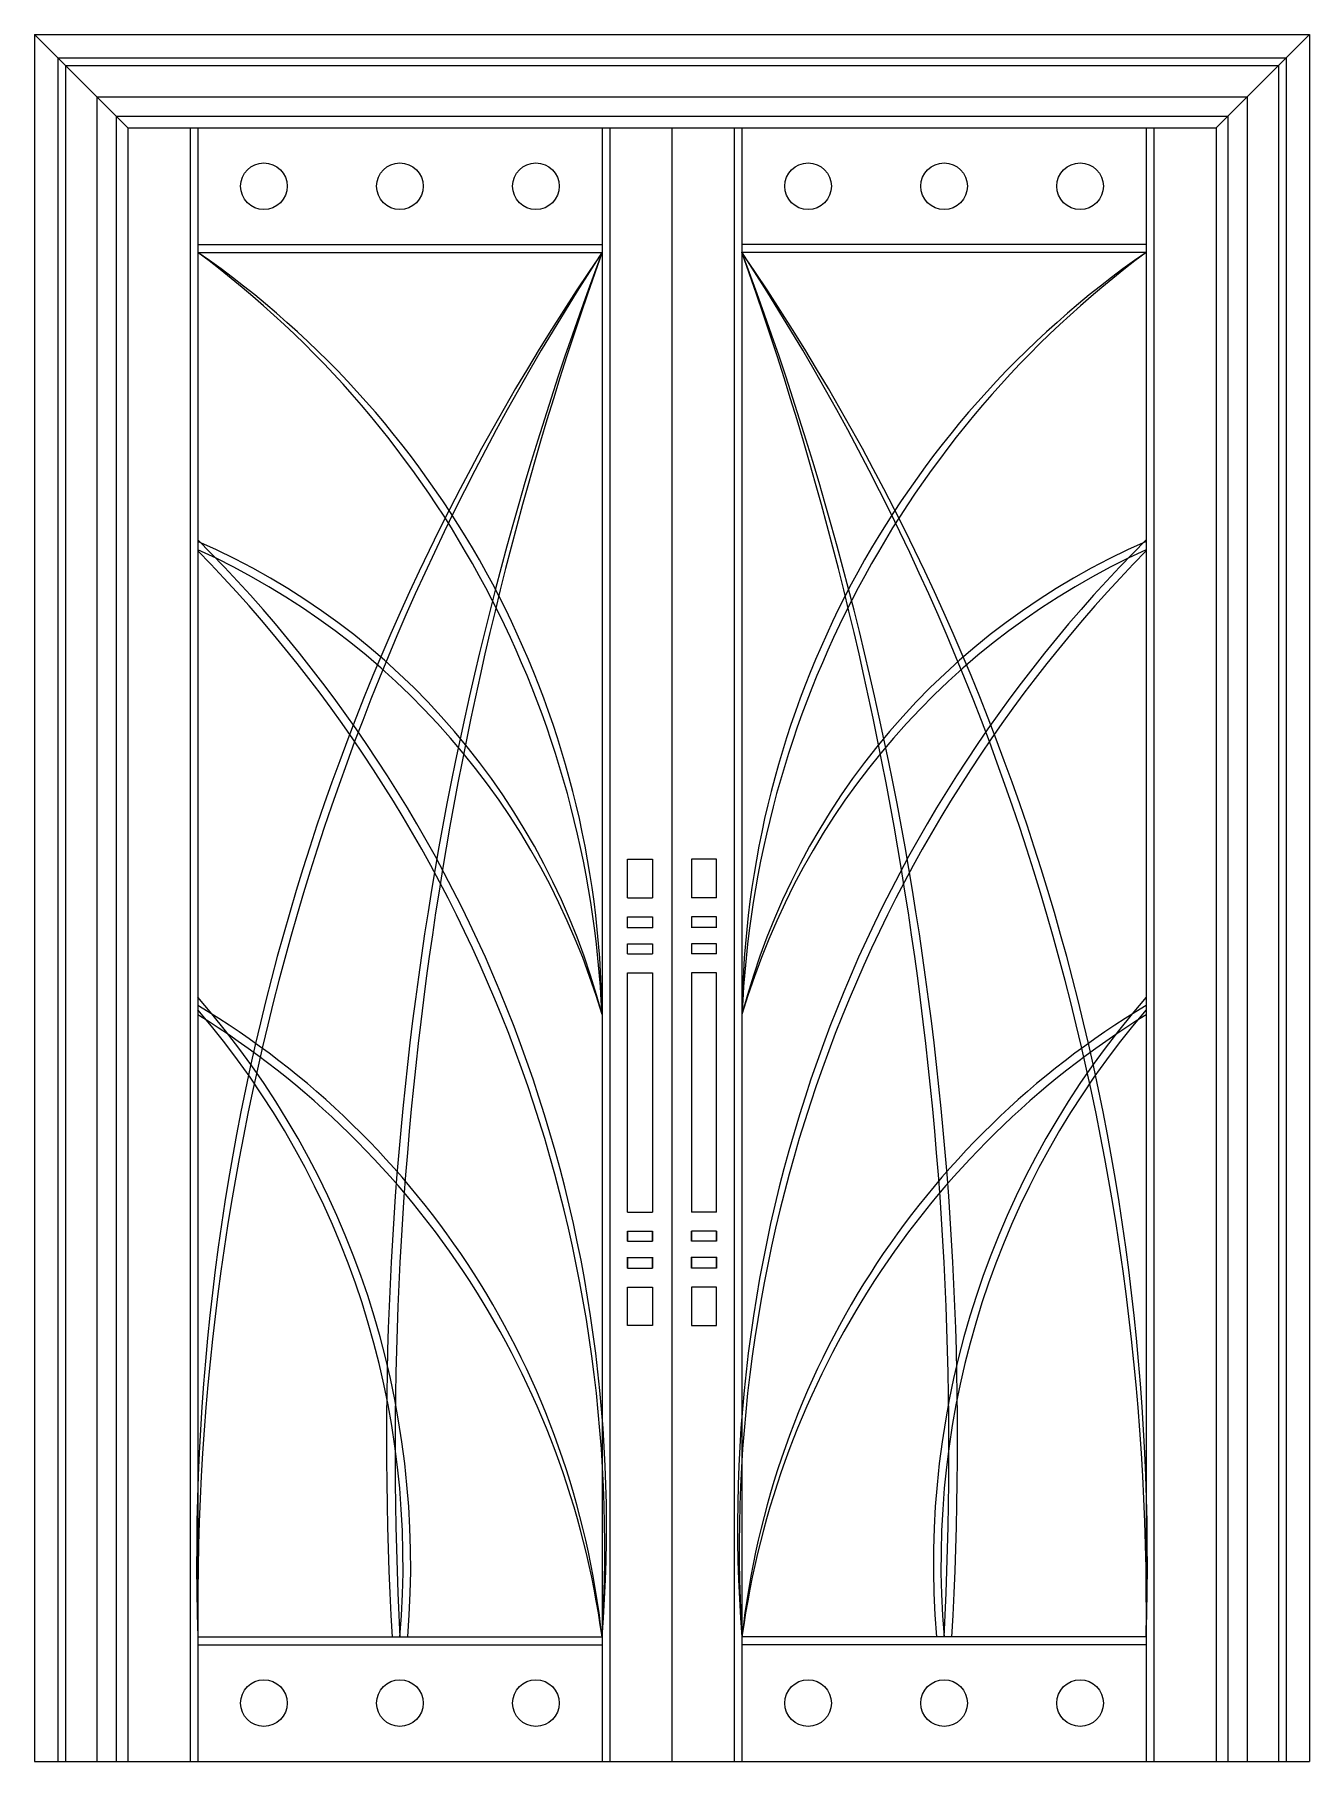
# Model space of a CAD drawing. Header units: metres. Extents: x -2373 to -733, y -2 to 2218.
import ezdxf

# ---------------------------------------------------------------- set-up
doc = ezdxf.new("R2010")
doc.units = ezdxf.units.M
for name, color, linetype in [('2', 2, 'Continuous'), ('3', 3, 'Continuous'), ('4', 4, 'Continuous'), ('7', 7, 'Continuous')]:
    doc.layers.add(name, color=color, linetype=linetype)

msp = doc.modelspace()

# ---------------------------------------------------------------- linework, layer by layer
at = {"layer": '2'}
msp.add_line((-2373.16, -2.09), (-733.16, -2.09), dxfattribs=at)
at = {"layer": '3'}
for p, q in [((-2373.16, 2217.91), (-2253.16, 2097.91)), ((-733.16, 2217.91), (-853.16, 2097.91)), ((-2343.16, 2187.91), (-2343.16, -2.09)), ((-2343.16, 2187.91), (-763.16, 2187.91)), ((-2333.16, 2177.91), (-2333.16, -2.09)), ((-2333.16, 2177.91), (-773.16, 2177.91)), ((-773.16, 2177.91), (-773.16, -2.09)), ((-763.16, 2187.91), (-763.16, -2.09)), ((-2293.16, 2137.91), (-2293.16, -2.09)), ((-2293.16, 2137.91), (-813.16, 2137.91)), ((-813.16, 2137.91), (-813.16, -2.09)), ((-2268.16, 2112.91), (-2268.16, -2.09)), ((-2268.16, 2112.91), (-838.16, 2112.91)), ((-838.16, 2112.91), (-838.16, -2.09))]:
    msp.add_line(p, q, dxfattribs=at)
for centre, radius, start, end in [((818.88, 252.71), 2983.54, 145.61, 181.82), ((1026.52, 192.05), 3189.86, 146.82, 180.61), ((-2849.15, 945.96), 1206.05, 0.57, 55.33), ((-2934, 900.93), 1292.1, 2.53, 53.37), ((2426.48, 410.14), 4346.95, 159.42, 183.33), ((2673.01, 398.47), 4582.48, 160.37, 183.01), ((-5532.79, 410.14), 4346.95, 356.67, 20.58), ((-5779.32, 398.47), 4582.48, 356.99, 19.63), ((-257.16, 945.96), 1206.05, 124.67, 179.43), ((-172.31, 900.93), 1292.1, 126.63, 177.47), ((-3925.19, 252.71), 2983.54, 358.18, 34.39), ((-4132.83, 192.05), 3189.86, 359.39, 33.18), ((-2555.7, 689.06), 951.33, 16.42, 65.63), ((-3471.67, 272.09), 1832.08, 356.43, 44.42), ((-2526.89, 728.75), 912.96, 14.54, 66.52), ((-3427.54, 301.13), 1790.13, 355.41, 45.06), ((321.23, 301.13), 1790.13, 134.94, 184.59), ((365.36, 272.09), 1832.08, 135.58, 183.57), ((-579.43, 728.75), 912.96, 113.48, 165.46), ((-550.61, 689.06), 951.33, 114.37, 163.58), ((-2997.22, 250.95), 1107.94, 355.2, 41.17), ((-109.09, 250.95), 1107.94, 138.83, 184.8), ((-2720.25, 40.63), 1083.46, 6.21, 59.06), ((-2752.59, 5.78), 1119.82, 7.81, 58.24), ((-2991.37, 252.05), 1092.28, 355.06, 40.69), ((-386.06, 40.63), 1083.46, 120.94, 173.79), ((-353.72, 5.78), 1119.82, 121.76, 172.19), ((-114.94, 252.05), 1092.28, 139.31, 184.94)]:
    msp.add_arc(centre, radius, start, end, dxfattribs=at)
at = {"layer": '4'}
for p, q in [((-2373.16, 2217.91), (-2373.16, -2.09)), ((-2373.16, 2217.91), (-733.16, 2217.91)), ((-733.16, 2217.91), (-733.16, -2.09)), ((-2253.16, 2097.91), (-2253.16, -2.09)), ((-2253.16, 2097.91), (-853.16, 2097.91)), ((-853.16, 2097.91), (-853.16, -2.09))]:
    msp.add_line(p, q, dxfattribs=at)
at = {"layer": '7'}
for p, q in [((-2173.16, 2097.91), (-2173.16, -2.09)), ((-2163.16, 2097.91), (-2163.16, -2.09)), ((-1643.16, 2097.91), (-1643.16, -2.09)), ((-1633.16, 2097.91), (-1633.16, -2.09)), ((-1553.16, 2097.91), (-1553.16, -2.09)), ((-1473.16, 2097.91), (-1473.16, -2.09)), ((-1463.16, 2097.91), (-1463.16, -2.09)), ((-943.16, 2097.91), (-943.16, -2.09)), ((-933.16, 2097.91), (-933.16, -2.09)), ((-2163.16, 1947.91), (-1643.16, 1947.91)), ((-2163.16, 1937.91), (-1643.16, 1937.91)), ((-943.16, 1947.91), (-1463.16, 1947.91)), ((-943.16, 1937.91), (-1463.16, 1937.91)), ((-1610.48, 1157.97), (-1578.14, 1157.97)), ((-1610.48, 1108.21), (-1610.48, 1157.97)), ((-1578.14, 1157.97), (-1578.14, 1108.21)), ((-1495.83, 1157.97), (-1528.17, 1157.97)), ((-1528.17, 1157.97), (-1528.17, 1108.21)), ((-1495.83, 1108.21), (-1495.83, 1157.97)), ((-1610.51, 1108.21), (-1578.11, 1108.21)), ((-1578.14, 1108.21), (-1578.11, 1108.21)), ((-1495.81, 1108.21), (-1528.2, 1108.21)), ((-1528.17, 1108.21), (-1528.2, 1108.21)), ((-1610.7, 1069.92), (-1577.91, 1069.92)), ((-1610.51, 1083.69), (-1578.11, 1083.69)), ((-1610.48, 1069.75), (-1610.48, 1083.69)), ((-1578.14, 1083.69), (-1578.14, 1069.75)), ((-1578.14, 1083.69), (-1578.11, 1083.69)), ((-1495.61, 1069.92), (-1528.4, 1069.92)), ((-1495.81, 1083.69), (-1528.2, 1083.69)), ((-1528.17, 1083.69), (-1528.2, 1083.69)), ((-1528.17, 1083.69), (-1528.17, 1069.75)), ((-1495.83, 1069.75), (-1495.83, 1083.69)), ((-1610.48, 1049.18), (-1578.14, 1049.18)), ((-1610.48, 1036.19), (-1610.48, 1049.18)), ((-1578.14, 1049.18), (-1578.14, 1036.19)), ((-1495.83, 1049.18), (-1528.17, 1049.18)), ((-1528.17, 1049.18), (-1528.17, 1036.19)), ((-1495.83, 1036.19), (-1495.83, 1049.18)), ((-1610.51, 1036.19), (-1578.11, 1036.19)), ((-1578.14, 1036.19), (-1578.11, 1036.19)), ((-1495.81, 1036.19), (-1528.2, 1036.19)), ((-1528.17, 1036.19), (-1528.2, 1036.19)), ((-1610.51, 1011.67), (-1578.11, 1011.67)), ((-1610.48, 704.18), (-1610.48, 1011.67)), ((-1578.14, 1011.67), (-1578.14, 704.18)), ((-1578.14, 1011.67), (-1578.11, 1011.67)), ((-1495.81, 1011.67), (-1528.2, 1011.67)), ((-1528.17, 1011.67), (-1528.2, 1011.67)), ((-1528.17, 1011.67), (-1528.17, 704.18)), ((-1495.83, 704.18), (-1495.83, 1011.67)), ((-1610.51, 704.18), (-1578.11, 704.18)), ((-1578.14, 704.18), (-1578.11, 704.18)), ((-1495.81, 704.18), (-1528.2, 704.18)), ((-1528.17, 704.18), (-1528.2, 704.18)), ((-1610.51, 679.66), (-1578.11, 679.66)), ((-1610.48, 666.67), (-1610.48, 679.66)), ((-1610.48, 679.66), (-1610.48, 666.67)), ((-1610.48, 666.67), (-1578.14, 666.67)), ((-1578.14, 679.66), (-1578.14, 666.67)), ((-1578.14, 666.67), (-1578.14, 679.66)), ((-1578.14, 679.66), (-1578.11, 679.66)), ((-1495.81, 679.66), (-1528.2, 679.66)), ((-1528.17, 679.66), (-1528.2, 679.66)), ((-1528.17, 679.66), (-1528.17, 666.67)), ((-1528.17, 666.67), (-1528.17, 679.66)), ((-1495.83, 666.67), (-1528.17, 666.67)), ((-1495.83, 666.67), (-1495.83, 679.66)), ((-1495.83, 679.66), (-1495.83, 666.67)), ((-1610.7, 645.93), (-1577.91, 645.93)), ((-1610.48, 632.16), (-1610.48, 646.1)), ((-1610.48, 646.1), (-1610.48, 632.16)), ((-1578.14, 646.1), (-1578.14, 632.16)), ((-1578.14, 632.16), (-1578.14, 646.1)), ((-1495.61, 645.93), (-1528.4, 645.93)), ((-1528.17, 646.1), (-1528.17, 632.16)), ((-1528.17, 632.16), (-1528.17, 646.1)), ((-1495.83, 632.16), (-1495.83, 646.1)), ((-1495.83, 646.1), (-1495.83, 632.16)), ((-1610.51, 632.16), (-1578.11, 632.16)), ((-1578.14, 632.16), (-1578.11, 632.16)), ((-1495.81, 632.16), (-1528.2, 632.16)), ((-1528.17, 632.16), (-1528.2, 632.16)), ((-1610.51, 607.64), (-1578.11, 607.64)), ((-1610.48, 558.39), (-1610.48, 607.64)), ((-1578.14, 607.64), (-1578.14, 558.39)), ((-1578.14, 607.64), (-1578.11, 607.64)), ((-1495.81, 607.64), (-1528.2, 607.64)), ((-1528.17, 607.64), (-1528.2, 607.64)), ((-1528.17, 607.64), (-1528.17, 558.39)), ((-1495.83, 558.39), (-1495.83, 607.64)), ((-1578.14, 558.39), (-1610.48, 558.39)), ((-1528.17, 558.39), (-1495.83, 558.39)), ((-2163.16, 157.91), (-1643.16, 157.91)), ((-943.16, 157.91), (-1463.16, 157.91)), ((-2163.16, 147.91), (-1643.16, 147.91)), ((-943.16, 147.91), (-1463.16, 147.91))]:
    msp.add_line(p, q, dxfattribs=at)
for centre in [(-2078.16, 2022.91), (-1903.16, 2022.91), (-1728.16, 2022.91), (-1378.16, 2022.91), (-1203.16, 2022.91), (-1028.16, 2022.91), (-2078.16, 72.91), (-1903.16, 72.91), (-1728.16, 72.91), (-1378.16, 72.91), (-1203.16, 72.91), (-1028.16, 72.91)]:
    msp.add_circle(centre, 30, dxfattribs=at)

doc.saveas('drawing.dxf')
